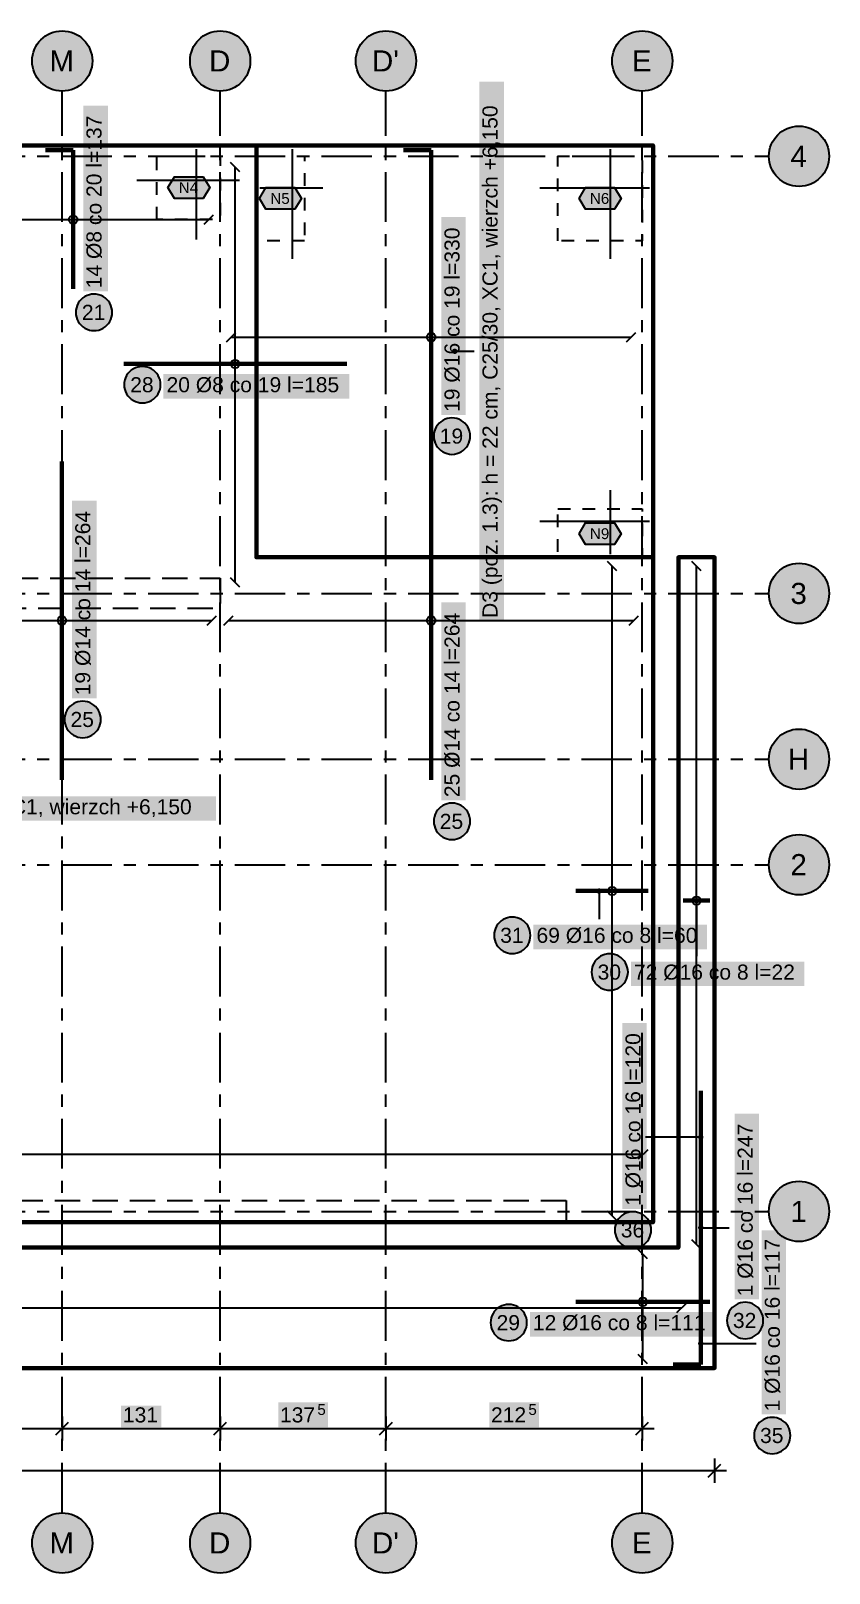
# Model space of a CAD drawing. Header units: metres. Extents: x -4.1 to 13.6, y -3 to 9.8.
# Drawn here: x 6.93 to 13.55, y -3 to 9.79 of the extents above; entities that cross this region are included whole.
import ezdxf

# ---------------------------------------------------------------- set-up
doc = ezdxf.new("R2010")
doc.units = ezdxf.units.M
for name, pattern in [('KRESKOWA', [5.25, 4.2, -1.05]), ('KRESKOWA_DROBNA', [3.15, 2.1, -1.05]), ('PUNKTOWA', [10.5, 8.4, -1.05, 0, -1.05])]:
    doc.linetypes.add(name, pattern=pattern)
for name, color, linetype, lineweight in [('A-MASKA', 7, 'Continuous', 18), ('A-OPISY', 2, 'Continuous', 25), ('K-KONSTR', 7, 'Continuous', 50), ('K-OSIE', 1, 'PUNKTOWA', 25), ('K-WYMIARY', 1, 'Continuous', 25), ('K-ZBROJENIE', 1, 'Continuous', 100), ('K-ZBROJENIE-OPIS', 2, 'Continuous', 25)]:
    doc.layers.add(name, color=color, linetype=linetype, lineweight=lineweight)
doc.styles.add('PL_ARIAL', font='arial.ttf')

msp = doc.modelspace()

# ---------------------------------------------------------------- hatches: boundary and pattern name
at = {"layer": 'A-MASKA', "true_color": 0xffffff}
for points in [[(10.853, 4.896), (10.853, 9.369), (10.65, 9.369), (10.65, 4.896)], [(7.569, 7.63), (7.569, 9.17), (7.366, 9.17), (7.366, 7.63)], [(10.537, 6.605), (10.537, 8.245), (10.335, 8.245), (10.335, 6.605)], [(8.03, 6.741), (9.57, 6.741), (9.57, 6.943), (8.03, 6.943)], [(7.475, 4.255), (7.475, 5.895), (7.272, 5.895), (7.272, 4.255)], [(10.537, 3.41), (10.537, 5.051), (10.335, 5.051), (10.335, 3.41)], [(3.891, 3.24), (8.466, 3.24), (8.466, 3.443), (3.891, 3.443)], [(11.098, 2.174), (12.536, 2.174), (12.536, 2.377), (11.098, 2.377)], [(11.906, 1.87), (13.344, 1.87), (13.344, 2.072), (11.906, 2.072)], [(12.038, 0.021), (12.038, 1.561), (11.836, 1.561), (11.836, 0.021)], [(12.968, -0.73), (12.968, 0.81), (12.766, 0.81), (12.766, -0.73)], [(13.193, -1.684), (13.193, -0.157), (12.991, -0.157), (12.991, -1.684)], [(11.068, -1.038), (12.581, -1.038), (12.581, -0.835), (11.068, -0.835)], [(7.678, -1.792), (8.012, -1.792), (8.012, -1.61), (7.678, -1.61)], [(8.981, -1.792), (9.394, -1.792), (9.394, -1.583), (8.981, -1.583)], [(10.731, -1.792), (11.144, -1.792), (11.144, -1.583), (10.731, -1.583)]]:
    msp.add_hatch(color=7, dxfattribs=at).paths.add_polyline_path(points)
at = {"layer": 'A-OPISY', "true_color": 0x000000}
msp.add_hatch(color=7, dxfattribs=at).paths.add_polyline_path([(10.468, 7.133), (10.467, 7.138), (10.464, 7.144), (10.461, 7.148), (10.456, 7.152), (10.451, 7.154), (10.445, 7.155), (10.439, 7.154), (10.434, 7.152), (10.429, 7.148), (10.426, 7.144), (10.423, 7.138), (10.422, 7.133), (10.423, 7.127), (10.426, 7.121), (10.429, 7.117), (10.434, 7.113), (10.439, 7.111), (10.445, 7.11), (10.451, 7.111), (10.456, 7.113), (10.461, 7.117), (10.464, 7.121), (10.467, 7.127)])
at = {"layer": 'K-OSIE', "true_color": 0xffffff}
for points in [[(7.44, 9.54), (7.438, 9.573), (7.431, 9.605), (7.421, 9.636), (7.407, 9.665), (7.388, 9.692), (7.367, 9.717), (7.342, 9.738), (7.315, 9.757), (7.286, 9.771), (7.255, 9.781), (7.223, 9.788), (7.19, 9.79), (7.157, 9.788), (7.125, 9.781), (7.094, 9.771), (7.065, 9.757), (7.038, 9.738), (7.013, 9.717), (6.992, 9.692), (6.973, 9.665), (6.959, 9.636), (6.949, 9.605), (6.942, 9.573), (6.94, 9.54), (6.942, 9.507), (6.949, 9.475), (6.959, 9.444), (6.973, 9.415), (6.992, 9.388), (7.013, 9.363), (7.038, 9.342), (7.065, 9.323), (7.094, 9.309), (7.125, 9.299), (7.157, 9.292), (7.19, 9.29), (7.223, 9.292), (7.255, 9.299), (7.286, 9.309), (7.315, 9.323), (7.342, 9.342), (7.367, 9.363), (7.388, 9.388), (7.407, 9.415), (7.421, 9.444), (7.431, 9.475), (7.438, 9.507)], [(8.75, 9.54), (8.748, 9.573), (8.741, 9.605), (8.731, 9.636), (8.717, 9.665), (8.698, 9.692), (8.677, 9.717), (8.652, 9.738), (8.625, 9.757), (8.596, 9.771), (8.565, 9.781), (8.533, 9.788), (8.5, 9.79), (8.467, 9.788), (8.435, 9.781), (8.404, 9.771), (8.375, 9.757), (8.348, 9.738), (8.323, 9.717), (8.302, 9.692), (8.283, 9.665), (8.269, 9.636), (8.259, 9.605), (8.252, 9.573), (8.25, 9.54), (8.252, 9.507), (8.259, 9.475), (8.269, 9.444), (8.283, 9.415), (8.302, 9.388), (8.323, 9.363), (8.348, 9.342), (8.375, 9.323), (8.404, 9.309), (8.435, 9.299), (8.467, 9.292), (8.5, 9.29), (8.533, 9.292), (8.565, 9.299), (8.596, 9.309), (8.625, 9.323), (8.652, 9.342), (8.677, 9.363), (8.698, 9.388), (8.717, 9.415), (8.731, 9.444), (8.741, 9.475), (8.748, 9.507)], [(10.125, 9.54), (10.123, 9.573), (10.116, 9.605), (10.106, 9.636), (10.092, 9.665), (10.073, 9.692), (10.052, 9.717), (10.027, 9.738), (10, 9.757), (9.971, 9.771), (9.94, 9.781), (9.908, 9.788), (9.875, 9.79), (9.842, 9.788), (9.81, 9.781), (9.779, 9.771), (9.75, 9.757), (9.723, 9.738), (9.698, 9.717), (9.677, 9.692), (9.658, 9.665), (9.644, 9.636), (9.634, 9.605), (9.627, 9.573), (9.625, 9.54), (9.627, 9.507), (9.634, 9.475), (9.644, 9.444), (9.658, 9.415), (9.677, 9.388), (9.698, 9.363), (9.723, 9.342), (9.75, 9.323), (9.779, 9.309), (9.81, 9.299), (9.842, 9.292), (9.875, 9.29), (9.908, 9.292), (9.94, 9.299), (9.971, 9.309), (10, 9.323), (10.027, 9.342), (10.052, 9.363), (10.073, 9.388), (10.092, 9.415), (10.106, 9.444), (10.116, 9.475), (10.123, 9.507)], [(12.25, 9.54), (12.248, 9.573), (12.241, 9.605), (12.231, 9.636), (12.217, 9.665), (12.198, 9.692), (12.177, 9.717), (12.152, 9.738), (12.125, 9.757), (12.096, 9.771), (12.065, 9.781), (12.033, 9.788), (12, 9.79), (11.967, 9.788), (11.935, 9.781), (11.904, 9.771), (11.875, 9.757), (11.848, 9.738), (11.823, 9.717), (11.802, 9.692), (11.783, 9.665), (11.769, 9.636), (11.759, 9.605), (11.752, 9.573), (11.75, 9.54), (11.752, 9.507), (11.759, 9.475), (11.769, 9.444), (11.783, 9.415), (11.802, 9.388), (11.823, 9.363), (11.848, 9.342), (11.875, 9.323), (11.904, 9.309), (11.935, 9.299), (11.967, 9.292), (12, 9.29), (12.033, 9.292), (12.065, 9.299), (12.096, 9.309), (12.125, 9.323), (12.152, 9.342), (12.177, 9.363), (12.198, 9.388), (12.217, 9.415), (12.231, 9.444), (12.241, 9.475), (12.248, 9.507)], [(13.55, 8.75), (13.548, 8.783), (13.541, 8.815), (13.531, 8.846), (13.517, 8.875), (13.498, 8.902), (13.477, 8.927), (13.452, 8.948), (13.425, 8.967), (13.396, 8.981), (13.365, 8.991), (13.333, 8.998), (13.3, 9), (13.267, 8.998), (13.235, 8.991), (13.204, 8.981), (13.175, 8.967), (13.148, 8.948), (13.123, 8.927), (13.102, 8.902), (13.083, 8.875), (13.069, 8.846), (13.059, 8.815), (13.052, 8.783), (13.05, 8.75), (13.052, 8.717), (13.059, 8.685), (13.069, 8.654), (13.083, 8.625), (13.102, 8.598), (13.123, 8.573), (13.148, 8.552), (13.175, 8.533), (13.204, 8.519), (13.235, 8.509), (13.267, 8.502), (13.3, 8.5), (13.333, 8.502), (13.365, 8.509), (13.396, 8.519), (13.425, 8.533), (13.452, 8.552), (13.477, 8.573), (13.498, 8.598), (13.517, 8.625), (13.531, 8.654), (13.541, 8.685), (13.548, 8.717)], [(13.55, 5.125), (13.548, 5.158), (13.541, 5.19), (13.531, 5.221), (13.517, 5.25), (13.498, 5.277), (13.477, 5.302), (13.452, 5.323), (13.425, 5.342), (13.396, 5.356), (13.365, 5.366), (13.333, 5.373), (13.3, 5.375), (13.267, 5.373), (13.235, 5.366), (13.204, 5.356), (13.175, 5.342), (13.148, 5.323), (13.123, 5.302), (13.102, 5.277), (13.083, 5.25), (13.069, 5.221), (13.059, 5.19), (13.052, 5.158), (13.05, 5.125), (13.052, 5.092), (13.059, 5.06), (13.069, 5.029), (13.083, 5), (13.102, 4.973), (13.123, 4.948), (13.148, 4.927), (13.175, 4.908), (13.204, 4.894), (13.235, 4.884), (13.267, 4.877), (13.3, 4.875), (13.333, 4.877), (13.365, 4.884), (13.396, 4.894), (13.425, 4.908), (13.452, 4.927), (13.477, 4.948), (13.498, 4.973), (13.517, 5), (13.531, 5.029), (13.541, 5.06), (13.548, 5.092)], [(13.55, 3.75), (13.548, 3.783), (13.541, 3.815), (13.531, 3.846), (13.517, 3.875), (13.498, 3.902), (13.477, 3.927), (13.452, 3.948), (13.425, 3.967), (13.396, 3.981), (13.365, 3.991), (13.333, 3.998), (13.3, 4), (13.267, 3.998), (13.235, 3.991), (13.204, 3.981), (13.175, 3.967), (13.148, 3.948), (13.123, 3.927), (13.102, 3.902), (13.083, 3.875), (13.069, 3.846), (13.059, 3.815), (13.052, 3.783), (13.05, 3.75), (13.052, 3.717), (13.059, 3.685), (13.069, 3.654), (13.083, 3.625), (13.102, 3.598), (13.123, 3.573), (13.148, 3.552), (13.175, 3.533), (13.204, 3.519), (13.235, 3.509), (13.267, 3.502), (13.3, 3.5), (13.333, 3.502), (13.365, 3.509), (13.396, 3.519), (13.425, 3.533), (13.452, 3.552), (13.477, 3.573), (13.498, 3.598), (13.517, 3.625), (13.531, 3.654), (13.541, 3.685), (13.548, 3.717)], [(13.55, 2.875), (13.548, 2.908), (13.541, 2.94), (13.531, 2.971), (13.517, 3), (13.498, 3.027), (13.477, 3.052), (13.452, 3.073), (13.425, 3.092), (13.396, 3.106), (13.365, 3.116), (13.333, 3.123), (13.3, 3.125), (13.267, 3.123), (13.235, 3.116), (13.204, 3.106), (13.175, 3.092), (13.148, 3.073), (13.123, 3.052), (13.102, 3.027), (13.083, 3), (13.069, 2.971), (13.059, 2.94), (13.052, 2.908), (13.05, 2.875), (13.052, 2.842), (13.059, 2.81), (13.069, 2.779), (13.083, 2.75), (13.102, 2.723), (13.123, 2.698), (13.148, 2.677), (13.175, 2.658), (13.204, 2.644), (13.235, 2.634), (13.267, 2.627), (13.3, 2.625), (13.333, 2.627), (13.365, 2.634), (13.396, 2.644), (13.425, 2.658), (13.452, 2.677), (13.477, 2.698), (13.498, 2.723), (13.517, 2.75), (13.531, 2.779), (13.541, 2.81), (13.548, 2.842)], [(13.55, 0), (13.548, 0.033), (13.541, 0.065), (13.531, 0.096), (13.517, 0.125), (13.498, 0.152), (13.477, 0.177), (13.452, 0.198), (13.425, 0.217), (13.396, 0.231), (13.365, 0.241), (13.333, 0.248), (13.3, 0.25), (13.267, 0.248), (13.235, 0.241), (13.204, 0.231), (13.175, 0.217), (13.148, 0.198), (13.123, 0.177), (13.102, 0.152), (13.083, 0.125), (13.069, 0.096), (13.059, 0.065), (13.052, 0.033), (13.05, 0), (13.052, -0.033), (13.059, -0.065), (13.069, -0.096), (13.083, -0.125), (13.102, -0.152), (13.123, -0.177), (13.148, -0.198), (13.175, -0.217), (13.204, -0.231), (13.235, -0.241), (13.267, -0.248), (13.3, -0.25), (13.333, -0.248), (13.365, -0.241), (13.396, -0.231), (13.425, -0.217), (13.452, -0.198), (13.477, -0.177), (13.498, -0.152), (13.517, -0.125), (13.531, -0.096), (13.541, -0.065), (13.548, -0.033)], [(7.44, -2.75), (7.438, -2.717), (7.431, -2.685), (7.421, -2.654), (7.407, -2.625), (7.388, -2.598), (7.367, -2.573), (7.342, -2.552), (7.315, -2.533), (7.286, -2.519), (7.255, -2.509), (7.223, -2.502), (7.19, -2.5), (7.157, -2.502), (7.125, -2.509), (7.094, -2.519), (7.065, -2.533), (7.038, -2.552), (7.013, -2.573), (6.992, -2.598), (6.973, -2.625), (6.959, -2.654), (6.949, -2.685), (6.942, -2.717), (6.94, -2.75), (6.942, -2.783), (6.949, -2.815), (6.959, -2.846), (6.973, -2.875), (6.992, -2.902), (7.013, -2.927), (7.038, -2.948), (7.065, -2.967), (7.094, -2.981), (7.125, -2.991), (7.157, -2.998), (7.19, -3), (7.223, -2.998), (7.255, -2.991), (7.286, -2.981), (7.315, -2.967), (7.342, -2.948), (7.367, -2.927), (7.388, -2.902), (7.407, -2.875), (7.421, -2.846), (7.431, -2.815), (7.438, -2.783)], [(8.75, -2.75), (8.748, -2.717), (8.741, -2.685), (8.731, -2.654), (8.717, -2.625), (8.698, -2.598), (8.677, -2.573), (8.652, -2.552), (8.625, -2.533), (8.596, -2.519), (8.565, -2.509), (8.533, -2.502), (8.5, -2.5), (8.467, -2.502), (8.435, -2.509), (8.404, -2.519), (8.375, -2.533), (8.348, -2.552), (8.323, -2.573), (8.302, -2.598), (8.283, -2.625), (8.269, -2.654), (8.259, -2.685), (8.252, -2.717), (8.25, -2.75), (8.252, -2.783), (8.259, -2.815), (8.269, -2.846), (8.283, -2.875), (8.302, -2.902), (8.323, -2.927), (8.348, -2.948), (8.375, -2.967), (8.404, -2.981), (8.435, -2.991), (8.467, -2.998), (8.5, -3), (8.533, -2.998), (8.565, -2.991), (8.596, -2.981), (8.625, -2.967), (8.652, -2.948), (8.677, -2.927), (8.698, -2.902), (8.717, -2.875), (8.731, -2.846), (8.741, -2.815), (8.748, -2.783)], [(10.125, -2.75), (10.123, -2.717), (10.116, -2.685), (10.106, -2.654), (10.092, -2.625), (10.073, -2.598), (10.052, -2.573), (10.027, -2.552), (10, -2.533), (9.971, -2.519), (9.94, -2.509), (9.908, -2.502), (9.875, -2.5), (9.842, -2.502), (9.81, -2.509), (9.779, -2.519), (9.75, -2.533), (9.723, -2.552), (9.698, -2.573), (9.677, -2.598), (9.658, -2.625), (9.644, -2.654), (9.634, -2.685), (9.627, -2.717), (9.625, -2.75), (9.627, -2.783), (9.634, -2.815), (9.644, -2.846), (9.658, -2.875), (9.677, -2.902), (9.698, -2.927), (9.723, -2.948), (9.75, -2.967), (9.779, -2.981), (9.81, -2.991), (9.842, -2.998), (9.875, -3), (9.908, -2.998), (9.94, -2.991), (9.971, -2.981), (10, -2.967), (10.027, -2.948), (10.052, -2.927), (10.073, -2.902), (10.092, -2.875), (10.106, -2.846), (10.116, -2.815), (10.123, -2.783)], [(12.25, -2.75), (12.248, -2.717), (12.241, -2.685), (12.231, -2.654), (12.217, -2.625), (12.198, -2.598), (12.177, -2.573), (12.152, -2.552), (12.125, -2.533), (12.096, -2.519), (12.065, -2.509), (12.033, -2.502), (12, -2.5), (11.967, -2.502), (11.935, -2.509), (11.904, -2.519), (11.875, -2.533), (11.848, -2.552), (11.823, -2.573), (11.802, -2.598), (11.783, -2.625), (11.769, -2.654), (11.759, -2.685), (11.752, -2.717), (11.75, -2.75), (11.752, -2.783), (11.759, -2.815), (11.769, -2.846), (11.783, -2.875), (11.802, -2.902), (11.823, -2.927), (11.848, -2.948), (11.875, -2.967), (11.904, -2.981), (11.935, -2.991), (11.967, -2.998), (12, -3), (12.033, -2.998), (12.065, -2.991), (12.096, -2.981), (12.125, -2.967), (12.152, -2.948), (12.177, -2.927), (12.198, -2.902), (12.217, -2.875), (12.231, -2.846), (12.241, -2.815), (12.248, -2.783)]]:
    msp.add_hatch(color=7, dxfattribs=at).paths.add_polyline_path(points)
at = {"layer": 'K-ZBROJENIE-OPIS', "true_color": 0xffffff}
for points in [[(8.066, 8.49), (8.12, 8.58), (8.36, 8.58), (8.414, 8.49), (8.36, 8.4), (8.12, 8.4)], [(8.826, 8.4), (8.88, 8.49), (9.12, 8.49), (9.174, 8.4), (9.12, 8.31), (8.88, 8.31)], [(11.476, 8.4), (11.53, 8.49), (11.77, 8.49), (11.824, 8.4), (11.77, 8.31), (11.53, 8.31)], [(7.605, 7.455), (7.603, 7.475), (7.6, 7.494), (7.593, 7.513), (7.585, 7.531), (7.574, 7.547), (7.561, 7.562), (7.546, 7.575), (7.529, 7.586), (7.512, 7.595), (7.493, 7.601), (7.473, 7.605), (7.454, 7.606), (7.434, 7.605), (7.415, 7.601), (7.396, 7.595), (7.378, 7.586), (7.362, 7.575), (7.347, 7.562), (7.334, 7.547), (7.323, 7.531), (7.314, 7.513), (7.308, 7.494), (7.304, 7.475), (7.303, 7.455), (7.304, 7.435), (7.308, 7.416), (7.314, 7.397), (7.323, 7.38), (7.334, 7.363), (7.347, 7.348), (7.362, 7.335), (7.378, 7.324), (7.396, 7.315), (7.415, 7.309), (7.434, 7.305), (7.454, 7.304), (7.473, 7.305), (7.493, 7.309), (7.512, 7.315), (7.529, 7.324), (7.546, 7.335), (7.561, 7.348), (7.574, 7.363), (7.585, 7.38), (7.593, 7.397), (7.6, 7.416), (7.603, 7.435)], [(8.006, 6.856), (8.005, 6.875), (8.001, 6.895), (7.995, 6.913), (7.986, 6.931), (7.975, 6.948), (7.962, 6.962), (7.947, 6.975), (7.931, 6.986), (7.913, 6.995), (7.894, 7.002), (7.875, 7.005), (7.855, 7.007), (7.835, 7.005), (7.816, 7.002), (7.797, 6.995), (7.78, 6.986), (7.763, 6.975), (7.748, 6.962), (7.735, 6.948), (7.724, 6.931), (7.715, 6.913), (7.709, 6.895), (7.705, 6.875), (7.704, 6.856), (7.705, 6.836), (7.709, 6.817), (7.715, 6.798), (7.724, 6.78), (7.735, 6.764), (7.748, 6.749), (7.763, 6.736), (7.78, 6.725), (7.797, 6.716), (7.816, 6.71), (7.835, 6.706), (7.855, 6.705), (7.875, 6.706), (7.894, 6.71), (7.913, 6.716), (7.931, 6.725), (7.947, 6.736), (7.962, 6.749), (7.975, 6.764), (7.986, 6.78), (7.995, 6.798), (8.001, 6.817), (8.005, 6.836)], [(10.574, 6.43), (10.572, 6.449), (10.568, 6.469), (10.562, 6.487), (10.553, 6.505), (10.542, 6.521), (10.529, 6.536), (10.514, 6.549), (10.498, 6.56), (10.48, 6.569), (10.462, 6.575), (10.442, 6.579), (10.422, 6.581), (10.403, 6.579), (10.383, 6.575), (10.365, 6.569), (10.347, 6.56), (10.331, 6.549), (10.316, 6.536), (10.303, 6.521), (10.292, 6.505), (10.283, 6.487), (10.277, 6.469), (10.273, 6.449), (10.271, 6.43), (10.273, 6.41), (10.277, 6.39), (10.283, 6.372), (10.292, 6.354), (10.303, 6.338), (10.316, 6.323), (10.331, 6.31), (10.347, 6.299), (10.365, 6.29), (10.383, 6.284), (10.403, 6.28), (10.422, 6.278), (10.442, 6.28), (10.462, 6.284), (10.48, 6.29), (10.498, 6.299), (10.514, 6.31), (10.529, 6.323), (10.542, 6.338), (10.553, 6.354), (10.562, 6.372), (10.568, 6.39), (10.572, 6.41)], [(11.476, 5.62), (11.53, 5.71), (11.77, 5.71), (11.824, 5.62), (11.77, 5.53), (11.53, 5.53)], [(7.511, 4.08), (7.51, 4.099), (7.506, 4.119), (7.5, 4.137), (7.491, 4.155), (7.48, 4.171), (7.467, 4.186), (7.452, 4.199), (7.436, 4.21), (7.418, 4.219), (7.399, 4.225), (7.38, 4.229), (7.36, 4.231), (7.34, 4.229), (7.321, 4.225), (7.302, 4.219), (7.284, 4.21), (7.268, 4.199), (7.253, 4.186), (7.24, 4.171), (7.229, 4.155), (7.22, 4.137), (7.214, 4.119), (7.21, 4.099), (7.209, 4.08), (7.21, 4.06), (7.214, 4.04), (7.22, 4.022), (7.229, 4.004), (7.24, 3.988), (7.253, 3.973), (7.268, 3.96), (7.284, 3.949), (7.302, 3.94), (7.321, 3.934), (7.34, 3.93), (7.36, 3.928), (7.38, 3.93), (7.399, 3.934), (7.418, 3.94), (7.436, 3.949), (7.452, 3.96), (7.467, 3.973), (7.48, 3.988), (7.491, 4.004), (7.5, 4.022), (7.506, 4.04), (7.51, 4.06)], [(10.574, 3.235), (10.572, 3.254), (10.568, 3.274), (10.562, 3.293), (10.553, 3.31), (10.542, 3.327), (10.529, 3.342), (10.514, 3.355), (10.498, 3.366), (10.48, 3.374), (10.462, 3.381), (10.442, 3.384), (10.422, 3.386), (10.403, 3.384), (10.383, 3.381), (10.365, 3.374), (10.347, 3.366), (10.331, 3.355), (10.316, 3.342), (10.303, 3.327), (10.292, 3.31), (10.283, 3.293), (10.277, 3.274), (10.273, 3.254), (10.271, 3.235), (10.273, 3.215), (10.277, 3.196), (10.283, 3.177), (10.292, 3.159), (10.303, 3.143), (10.316, 3.128), (10.331, 3.115), (10.347, 3.104), (10.365, 3.095), (10.383, 3.089), (10.403, 3.085), (10.422, 3.084), (10.442, 3.085), (10.462, 3.089), (10.48, 3.095), (10.498, 3.104), (10.514, 3.115), (10.529, 3.128), (10.542, 3.143), (10.553, 3.159), (10.562, 3.177), (10.568, 3.196), (10.572, 3.215)], [(11.074, 2.289), (11.072, 2.309), (11.068, 2.328), (11.062, 2.347), (11.053, 2.365), (11.042, 2.381), (11.029, 2.396), (11.015, 2.409), (10.998, 2.42), (10.98, 2.429), (10.962, 2.435), (10.942, 2.439), (10.923, 2.44), (10.903, 2.439), (10.883, 2.435), (10.865, 2.429), (10.847, 2.42), (10.831, 2.409), (10.816, 2.396), (10.803, 2.381), (10.792, 2.365), (10.783, 2.347), (10.777, 2.328), (10.773, 2.309), (10.772, 2.289), (10.773, 2.269), (10.777, 2.25), (10.783, 2.231), (10.792, 2.214), (10.803, 2.197), (10.816, 2.182), (10.831, 2.169), (10.847, 2.158), (10.865, 2.15), (10.883, 2.143), (10.903, 2.139), (10.923, 2.138), (10.942, 2.139), (10.962, 2.143), (10.98, 2.15), (10.998, 2.158), (11.015, 2.169), (11.029, 2.182), (11.042, 2.197), (11.053, 2.214), (11.062, 2.231), (11.068, 2.25), (11.072, 2.269)], [(11.882, 1.985), (11.88, 2.005), (11.876, 2.024), (11.87, 2.043), (11.861, 2.06), (11.85, 2.077), (11.837, 2.092), (11.823, 2.105), (11.806, 2.116), (11.788, 2.125), (11.77, 2.131), (11.75, 2.135), (11.731, 2.136), (11.711, 2.135), (11.691, 2.131), (11.673, 2.125), (11.655, 2.116), (11.639, 2.105), (11.624, 2.092), (11.611, 2.077), (11.6, 2.06), (11.591, 2.043), (11.585, 2.024), (11.581, 2.005), (11.58, 1.985), (11.581, 1.965), (11.585, 1.946), (11.591, 1.927), (11.6, 1.909), (11.611, 1.893), (11.624, 1.878), (11.639, 1.865), (11.655, 1.854), (11.673, 1.845), (11.691, 1.839), (11.711, 1.835), (11.731, 1.834), (11.75, 1.835), (11.77, 1.839), (11.788, 1.845), (11.806, 1.854), (11.823, 1.865), (11.837, 1.878), (11.85, 1.893), (11.861, 1.909), (11.87, 1.927), (11.876, 1.946), (11.88, 1.965)], [(12.074, -0.154), (12.073, -0.134), (12.069, -0.115), (12.063, -0.096), (12.054, -0.078), (12.043, -0.062), (12.03, -0.047), (12.015, -0.034), (11.999, -0.023), (11.981, -0.014), (11.962, -0.008), (11.943, -0.004), (11.923, -0.003), (11.903, -0.004), (11.884, -0.008), (11.865, -0.014), (11.848, -0.023), (11.831, -0.034), (11.816, -0.047), (11.803, -0.062), (11.792, -0.078), (11.784, -0.096), (11.777, -0.115), (11.773, -0.134), (11.772, -0.154), (11.773, -0.174), (11.777, -0.193), (11.784, -0.212), (11.792, -0.229), (11.803, -0.246), (11.816, -0.261), (11.831, -0.274), (11.848, -0.285), (11.865, -0.294), (11.884, -0.3), (11.903, -0.304), (11.923, -0.305), (11.943, -0.304), (11.962, -0.3), (11.981, -0.294), (11.999, -0.285), (12.015, -0.274), (12.03, -0.261), (12.043, -0.246), (12.054, -0.229), (12.063, -0.212), (12.069, -0.193), (12.073, -0.174)], [(13.004, -0.905), (13.003, -0.885), (12.999, -0.866), (12.993, -0.847), (12.984, -0.829), (12.973, -0.813), (12.96, -0.798), (12.945, -0.785), (12.929, -0.774), (12.911, -0.765), (12.892, -0.759), (12.873, -0.755), (12.853, -0.754), (12.833, -0.755), (12.814, -0.759), (12.795, -0.765), (12.778, -0.774), (12.761, -0.785), (12.746, -0.798), (12.733, -0.813), (12.722, -0.829), (12.714, -0.847), (12.707, -0.866), (12.703, -0.885), (12.702, -0.905), (12.703, -0.925), (12.707, -0.944), (12.714, -0.963), (12.722, -0.98), (12.733, -0.997), (12.746, -1.012), (12.761, -1.025), (12.778, -1.036), (12.795, -1.045), (12.814, -1.051), (12.833, -1.055), (12.853, -1.056), (12.873, -1.055), (12.892, -1.051), (12.911, -1.045), (12.929, -1.036), (12.945, -1.025), (12.96, -1.012), (12.973, -0.997), (12.984, -0.98), (12.993, -0.963), (12.999, -0.944), (13.003, -0.925)], [(11.044, -0.923), (11.043, -0.903), (11.039, -0.883), (11.033, -0.865), (11.024, -0.847), (11.013, -0.831), (11, -0.816), (10.985, -0.803), (10.969, -0.792), (10.951, -0.783), (10.932, -0.777), (10.913, -0.773), (10.893, -0.771), (10.874, -0.773), (10.854, -0.777), (10.836, -0.783), (10.818, -0.792), (10.801, -0.803), (10.787, -0.816), (10.773, -0.831), (10.763, -0.847), (10.754, -0.865), (10.747, -0.883), (10.744, -0.903), (10.742, -0.923), (10.744, -0.942), (10.747, -0.962), (10.754, -0.98), (10.763, -0.998), (10.773, -1.014), (10.787, -1.029), (10.801, -1.042), (10.818, -1.053), (10.836, -1.062), (10.854, -1.068), (10.874, -1.072), (10.893, -1.074), (10.913, -1.072), (10.932, -1.068), (10.951, -1.062), (10.969, -1.053), (10.985, -1.042), (11, -1.029), (11.013, -1.014), (11.024, -0.998), (11.033, -0.98), (11.039, -0.962), (11.043, -0.942)], [(13.229, -1.859), (13.228, -1.839), (13.224, -1.82), (13.218, -1.801), (13.209, -1.783), (13.198, -1.767), (13.185, -1.752), (13.17, -1.739), (13.154, -1.728), (13.136, -1.719), (13.117, -1.713), (13.098, -1.709), (13.078, -1.708), (13.058, -1.709), (13.039, -1.713), (13.02, -1.719), (13.003, -1.728), (12.986, -1.739), (12.971, -1.752), (12.958, -1.767), (12.947, -1.783), (12.939, -1.801), (12.932, -1.82), (12.928, -1.839), (12.927, -1.859), (12.928, -1.878), (12.932, -1.898), (12.939, -1.916), (12.947, -1.934), (12.958, -1.951), (12.971, -1.965), (12.986, -1.978), (13.003, -1.989), (13.02, -1.998), (13.039, -2.005), (13.058, -2.008), (13.078, -2.01), (13.098, -2.008), (13.117, -2.005), (13.136, -1.998), (13.154, -1.989), (13.17, -1.978), (13.185, -1.965), (13.198, -1.951), (13.209, -1.934), (13.218, -1.916), (13.224, -1.898), (13.228, -1.878)]]:
    msp.add_hatch(color=7, dxfattribs=at).paths.add_polyline_path(points)
at = {"layer": 'K-ZBROJENIE-OPIS', "true_color": 0x000000}
for points in [[(11.665, 2.657), (11.664, 2.663), (11.661, 2.668), (11.658, 2.673), (11.653, 2.676), (11.648, 2.678), (11.642, 2.679), (11.636, 2.678), (11.631, 2.676), (11.626, 2.673), (11.623, 2.668), (11.62, 2.663), (11.619, 2.657), (11.62, 2.651), (11.623, 2.645), (11.626, 2.641), (11.631, 2.637), (11.636, 2.635), (11.642, 2.634), (11.648, 2.635), (11.653, 2.637), (11.658, 2.641), (11.661, 2.645), (11.664, 2.651)], [(12.473, 2.577), (12.472, 2.583), (12.469, 2.589), (12.466, 2.593), (12.461, 2.597), (12.456, 2.599), (12.45, 2.6), (12.444, 2.599), (12.439, 2.597), (12.434, 2.593), (12.431, 2.589), (12.428, 2.583), (12.427, 2.577), (12.428, 2.572), (12.431, 2.566), (12.434, 2.562), (12.439, 2.558), (12.444, 2.556), (12.45, 2.555), (12.456, 2.556), (12.461, 2.558), (12.466, 2.562), (12.469, 2.566), (12.472, 2.572)], [(12.508, 0.616), (12.507, 0.622), (12.505, 0.627), (12.501, 0.632), (12.497, 0.635), (12.491, 0.638), (12.486, 0.638), (12.48, 0.638), (12.474, 0.635), (12.47, 0.632), (12.466, 0.627), (12.464, 0.622), (12.463, 0.616), (12.464, 0.61), (12.466, 0.605), (12.47, 0.6), (12.474, 0.597), (12.48, 0.594), (12.486, 0.594), (12.491, 0.594), (12.497, 0.597), (12.501, 0.6), (12.505, 0.605), (12.507, 0.61)], [(12.508, -0.135), (12.507, -0.129), (12.505, -0.124), (12.501, -0.119), (12.497, -0.116), (12.491, -0.113), (12.486, -0.113), (12.48, -0.113), (12.474, -0.116), (12.47, -0.119), (12.466, -0.124), (12.464, -0.129), (12.463, -0.135), (12.464, -0.141), (12.466, -0.146), (12.47, -0.151), (12.474, -0.154), (12.48, -0.157), (12.486, -0.158), (12.491, -0.157), (12.497, -0.154), (12.501, -0.151), (12.505, -0.146), (12.507, -0.141)], [(12.508, -1.095), (12.507, -1.09), (12.505, -1.084), (12.501, -1.079), (12.497, -1.076), (12.491, -1.074), (12.486, -1.073), (12.48, -1.074), (12.474, -1.076), (12.47, -1.079), (12.466, -1.084), (12.464, -1.09), (12.463, -1.095), (12.464, -1.101), (12.466, -1.107), (12.47, -1.111), (12.474, -1.115), (12.48, -1.117), (12.486, -1.118), (12.491, -1.117), (12.497, -1.115), (12.501, -1.111), (12.505, -1.107), (12.507, -1.101)]]:
    msp.add_hatch(color=7, dxfattribs=at).paths.add_polyline_path(points)

# ---------------------------------------------------------------- linework, layer by layer
at = {"layer": 'A-OPISY', "lineweight": 35, "ltscale": 0.05}
msp.add_lwpolyline([(10.445, 7.133), (10.605, 7.133)], dxfattribs=at)
at = {"layer": 'K-KONSTR', "lineweight": 70, "ltscale": 0.05}
for points in [[(-0.09, -0.09), (12.09, -0.09), (12.09, 5.425), (8.8, 5.425), (8.8, 8.84), (3.575, 8.84), (3.575, 5.425), (-0.09, 5.425)], [(8.8, 5.425), (12.09, 5.425), (12.09, 8.84), (8.8, 8.84)], [(-2.4, -1.3), (12.6, -1.3), (12.6, 5.425), (12.3, 5.425), (12.3, -0.3), (-1.3, -0.3), (-1.3, 5.425), (-2.4, 5.425)]]:
    msp.add_lwpolyline(points, close=True, dxfattribs=at)
at = {"layer": 'K-KONSTR', "linetype": 'KRESKOWA', "lineweight": 35, "ltscale": 0.05, "flags": 128}
for points in [[(8.5, 5.25), (8.5, 5), (5.875, 5), (5.875, 5.25)], [(11.37, 0.09), (11.37, -0.09), (3.85, -0.09), (3.85, 0.09)]]:
    msp.add_lwpolyline(points, close=True, dxfattribs=at)
at = {"layer": 'K-OSIE', "linetype": 'PUNKTOWA', "lineweight": 35, "ltscale": 0.049248, "flags": 128}
for points in [[(7.19, -2.5), (7.19, 9.29)], [(8.5, -2.5), (8.5, 9.29)], [(9.875, -2.5), (9.875, 9.29)], [(12, -2.5), (12, 9.29)]]:
    msp.add_lwpolyline(points, dxfattribs=at)
at = {"layer": 'K-OSIE', "linetype": 'PUNKTOWA', "lineweight": 35, "ltscale": 0.049865, "flags": 128}
for points in [[(-3.6, 8.75), (13.05, 8.75)], [(-3.6, 5.125), (13.05, 5.125)], [(-3.6, 3.75), (13.05, 3.75)], [(-3.6, 2.875), (13.05, 2.875)], [(-3.6, 0), (13.05, 0)]]:
    msp.add_lwpolyline(points, dxfattribs=at)
at = {"layer": 'K-OSIE', "linetype": 'Continuous', "lineweight": 35, "ltscale": 0.05}
for centre in [(7.19, 9.54), (8.5, 9.54), (9.875, 9.54), (12, 9.54), (13.3, 8.75), (13.3, 5.125), (13.3, 3.75), (13.3, 2.875), (13.3, 0), (7.19, -2.75), (8.5, -2.75), (9.875, -2.75), (12, -2.75)]:
    msp.add_circle(centre, 0.25, dxfattribs=at)
at = {"layer": 'K-WYMIARY', "lineweight": 35, "ltscale": 0.05}
for points in [[(7.137, -1.853), (7.243, -1.747)], [(7.19, -1.7), (7.19, -1.9)], [(8.447, -1.853), (8.553, -1.747)], [(8.5, -1.7), (8.5, -1.9)], [(9.822, -1.853), (9.928, -1.747)], [(9.875, -1.7), (9.875, -1.9)], [(11.947, -1.853), (12.053, -1.747)], [(12, -1.7), (12, -1.9)], [(-1.1, -1.8), (12.1, -1.8)], [(-2.5, -2.15), (12.7, -2.15)], [(12.547, -2.203), (12.653, -2.097)], [(12.6, -2.05), (12.6, -2.25)]]:
    msp.add_lwpolyline(points, dxfattribs=at)
at = {"layer": 'K-ZBROJENIE', "lineweight": 70, "ltscale": 0.05}
for points in [[(7.281, 8.8), (7.051, 8.8)], [(7.281, 7.65), (7.281, 8.8)], [(10.25, 8.8), (10.02, 8.8)], [(10.25, 5.7), (10.25, 8.8)], [(7.7, 7.028), (9.55, 7.028)], [(7.188, 3.58), (7.188, 6.22)], [(10.25, 3.58), (10.25, 6.22)], [(11.45, 2.657), (12.05, 2.657)], [(12.34, 2.577), (12.56, 2.577)], [(12.486, -1.27), (12.486, 1)], [(12.486, -0.2), (12.486, 1)], [(12.486, -1.27), (12.486, -0.3)], [(11.45, -0.75), (12.56, -0.75)], [(12.486, -1.27), (12.256, -1.27)], [(12.486, -1.27), (12.256, -1.27)]]:
    msp.add_lwpolyline(points, dxfattribs=at)
at = {"layer": 'K-ZBROJENIE', "lineweight": 35, "ltscale": 0.05}
for points in [[(8.303, 8.06), (8.303, 8.81)], [(9.1, 7.9), (9.1, 8.81)], [(11.738, 7.9), (11.738, 8.81)], [(7.81, 8.553), (8.66, 8.553)], [(8.83, 8.488), (9.35, 8.488)], [(11.15, 8.488), (12.06, 8.488)], [(11.738, 5.45), (11.738, 5.98)], [(11.15, 5.725), (12.06, 5.725)]]:
    msp.add_lwpolyline(points, dxfattribs=at)
at = {"layer": 'K-ZBROJENIE-OPIS', "linetype": 'KRESKOWA_DROBNA', "lineweight": 35, "ltscale": 0.05, "flags": 128}
for points in [[(7.975, 8.225), (7.975, 8.75), (8.5, 8.75), (8.5, 8.225)], [(9.2, 8.05), (8.8, 8.05), (8.8, 8.75), (9.2, 8.75)], [(11.3, 8.05), (11.3, 8.75), (12, 8.75), (12, 8.05)], [(11.3, 5.825), (12, 5.825), (12, 5.425), (11.3, 5.425)]]:
    msp.add_lwpolyline(points, close=True, dxfattribs=at)
at = {"layer": 'K-ZBROJENIE-OPIS', "lineweight": 35, "ltscale": 0.05}
for points in [[(8.664, 8.62), (8.586, 8.698)], [(8.625, 5.216), (8.625, 8.659)], [(5.969, 8.225), (8.406, 8.225)], [(8.367, 8.186), (8.445, 8.264)], [(8.553, 7.211), (8.631, 7.289)], [(8.592, 7.25), (11.908, 7.25)], [(11.869, 7.211), (11.947, 7.289)], [(11.789, 5.311), (11.711, 5.389)], [(12.489, 5.311), (12.411, 5.389)], [(8.664, 5.177), (8.586, 5.255)], [(11.75, -0.037), (11.75, 5.35)], [(12.45, -0.275), (12.45, 5.35)], [(5.944, 4.9), (8.431, 4.9)], [(8.392, 4.861), (8.47, 4.939)], [(8.531, 4.861), (8.609, 4.939)], [(8.57, 4.9), (11.93, 4.9)], [(11.891, 4.861), (11.969, 4.939)], [(11.642, 2.657), (11.642, 2.422)], [(12.45, 2.577), (12.45, 2.117)], [(11.97, 0.436), (12.048, 0.514)], [(11.97, 0.436), (12.048, 0.514)], [(12.486, 0.616), (12.026, 0.616)], [(-0.062, 0.475), (12.009, 0.475)], [(-0.062, 0.475), (12.009, 0.475)], [(11.789, -0.076), (11.711, 0.002)], [(12.489, -0.314), (12.411, -0.236)], [(12.486, -0.135), (12.721, -0.135)], [(12.044, -0.393), (11.966, -0.315)], [(12.005, -1.225), (12.005, -0.354)], [(12.288, -0.839), (12.366, -0.761)], [(12.288, -0.839), (12.366, -0.761)], [(-0.062, -0.8), (12.327, -0.8)], [(-0.062, -0.8), (12.327, -0.8)], [(12.486, -1.095), (12.946, -1.095)], [(12.044, -1.264), (11.966, -1.186)]]:
    msp.add_lwpolyline(points, dxfattribs=at)
for points in [[(8.066, 8.49), (8.12, 8.58), (8.36, 8.58), (8.414, 8.49), (8.36, 8.4), (8.12, 8.4)], [(8.826, 8.4), (8.88, 8.49), (9.12, 8.49), (9.174, 8.4), (9.12, 8.31), (8.88, 8.31)], [(11.476, 8.4), (11.53, 8.49), (11.77, 8.49), (11.824, 8.4), (11.77, 8.31), (11.53, 8.31)], [(7.605, 7.455), (7.603, 7.475), (7.6, 7.494), (7.593, 7.513), (7.585, 7.531), (7.574, 7.547), (7.561, 7.562), (7.546, 7.575), (7.529, 7.586), (7.512, 7.595), (7.493, 7.601), (7.473, 7.605), (7.454, 7.606), (7.434, 7.605), (7.415, 7.601), (7.396, 7.595), (7.378, 7.586), (7.362, 7.575), (7.347, 7.562), (7.334, 7.547), (7.323, 7.531), (7.314, 7.513), (7.308, 7.494), (7.304, 7.475), (7.303, 7.455), (7.304, 7.435), (7.308, 7.416), (7.314, 7.397), (7.323, 7.38), (7.334, 7.363), (7.347, 7.348), (7.362, 7.335), (7.378, 7.324), (7.396, 7.315), (7.415, 7.309), (7.434, 7.305), (7.454, 7.304), (7.473, 7.305), (7.493, 7.309), (7.512, 7.315), (7.529, 7.324), (7.546, 7.335), (7.561, 7.348), (7.574, 7.363), (7.585, 7.38), (7.593, 7.397), (7.6, 7.416), (7.603, 7.435)], [(8.006, 6.856), (8.005, 6.875), (8.001, 6.895), (7.995, 6.913), (7.986, 6.931), (7.975, 6.948), (7.962, 6.962), (7.947, 6.975), (7.931, 6.986), (7.913, 6.995), (7.894, 7.002), (7.875, 7.005), (7.855, 7.007), (7.835, 7.005), (7.816, 7.002), (7.797, 6.995), (7.78, 6.986), (7.763, 6.975), (7.748, 6.962), (7.735, 6.948), (7.724, 6.931), (7.715, 6.913), (7.709, 6.895), (7.705, 6.875), (7.704, 6.856), (7.705, 6.836), (7.709, 6.817), (7.715, 6.798), (7.724, 6.78), (7.735, 6.764), (7.748, 6.749), (7.763, 6.736), (7.78, 6.725), (7.797, 6.716), (7.816, 6.71), (7.835, 6.706), (7.855, 6.705), (7.875, 6.706), (7.894, 6.71), (7.913, 6.716), (7.931, 6.725), (7.947, 6.736), (7.962, 6.749), (7.975, 6.764), (7.986, 6.78), (7.995, 6.798), (8.001, 6.817), (8.005, 6.836)], [(10.574, 6.43), (10.572, 6.449), (10.568, 6.469), (10.562, 6.487), (10.553, 6.505), (10.542, 6.521), (10.529, 6.536), (10.514, 6.549), (10.498, 6.56), (10.48, 6.569), (10.462, 6.575), (10.442, 6.579), (10.422, 6.581), (10.403, 6.579), (10.383, 6.575), (10.365, 6.569), (10.347, 6.56), (10.331, 6.549), (10.316, 6.536), (10.303, 6.521), (10.292, 6.505), (10.283, 6.487), (10.277, 6.469), (10.273, 6.449), (10.271, 6.43), (10.273, 6.41), (10.277, 6.39), (10.283, 6.372), (10.292, 6.354), (10.303, 6.338), (10.316, 6.323), (10.331, 6.31), (10.347, 6.299), (10.365, 6.29), (10.383, 6.284), (10.403, 6.28), (10.422, 6.278), (10.442, 6.28), (10.462, 6.284), (10.48, 6.29), (10.498, 6.299), (10.514, 6.31), (10.529, 6.323), (10.542, 6.338), (10.553, 6.354), (10.562, 6.372), (10.568, 6.39), (10.572, 6.41)], [(11.476, 5.62), (11.53, 5.71), (11.77, 5.71), (11.824, 5.62), (11.77, 5.53), (11.53, 5.53)], [(7.511, 4.08), (7.51, 4.099), (7.506, 4.119), (7.5, 4.137), (7.491, 4.155), (7.48, 4.171), (7.467, 4.186), (7.452, 4.199), (7.436, 4.21), (7.418, 4.219), (7.399, 4.225), (7.38, 4.229), (7.36, 4.231), (7.34, 4.229), (7.321, 4.225), (7.302, 4.219), (7.284, 4.21), (7.268, 4.199), (7.253, 4.186), (7.24, 4.171), (7.229, 4.155), (7.22, 4.137), (7.214, 4.119), (7.21, 4.099), (7.209, 4.08), (7.21, 4.06), (7.214, 4.04), (7.22, 4.022), (7.229, 4.004), (7.24, 3.988), (7.253, 3.973), (7.268, 3.96), (7.284, 3.949), (7.302, 3.94), (7.321, 3.934), (7.34, 3.93), (7.36, 3.928), (7.38, 3.93), (7.399, 3.934), (7.418, 3.94), (7.436, 3.949), (7.452, 3.96), (7.467, 3.973), (7.48, 3.988), (7.491, 4.004), (7.5, 4.022), (7.506, 4.04), (7.51, 4.06)], [(10.574, 3.235), (10.572, 3.254), (10.568, 3.274), (10.562, 3.293), (10.553, 3.31), (10.542, 3.327), (10.529, 3.342), (10.514, 3.355), (10.498, 3.366), (10.48, 3.374), (10.462, 3.381), (10.442, 3.384), (10.422, 3.386), (10.403, 3.384), (10.383, 3.381), (10.365, 3.374), (10.347, 3.366), (10.331, 3.355), (10.316, 3.342), (10.303, 3.327), (10.292, 3.31), (10.283, 3.293), (10.277, 3.274), (10.273, 3.254), (10.271, 3.235), (10.273, 3.215), (10.277, 3.196), (10.283, 3.177), (10.292, 3.159), (10.303, 3.143), (10.316, 3.128), (10.331, 3.115), (10.347, 3.104), (10.365, 3.095), (10.383, 3.089), (10.403, 3.085), (10.422, 3.084), (10.442, 3.085), (10.462, 3.089), (10.48, 3.095), (10.498, 3.104), (10.514, 3.115), (10.529, 3.128), (10.542, 3.143), (10.553, 3.159), (10.562, 3.177), (10.568, 3.196), (10.572, 3.215)], [(11.074, 2.289), (11.072, 2.309), (11.068, 2.328), (11.062, 2.347), (11.053, 2.365), (11.042, 2.381), (11.029, 2.396), (11.015, 2.409), (10.998, 2.42), (10.98, 2.429), (10.962, 2.435), (10.942, 2.439), (10.923, 2.44), (10.903, 2.439), (10.883, 2.435), (10.865, 2.429), (10.847, 2.42), (10.831, 2.409), (10.816, 2.396), (10.803, 2.381), (10.792, 2.365), (10.783, 2.347), (10.777, 2.328), (10.773, 2.309), (10.772, 2.289), (10.773, 2.269), (10.777, 2.25), (10.783, 2.231), (10.792, 2.214), (10.803, 2.197), (10.816, 2.182), (10.831, 2.169), (10.847, 2.158), (10.865, 2.15), (10.883, 2.143), (10.903, 2.139), (10.923, 2.138), (10.942, 2.139), (10.962, 2.143), (10.98, 2.15), (10.998, 2.158), (11.015, 2.169), (11.029, 2.182), (11.042, 2.197), (11.053, 2.214), (11.062, 2.231), (11.068, 2.25), (11.072, 2.269)], [(11.882, 1.985), (11.88, 2.005), (11.876, 2.024), (11.87, 2.043), (11.861, 2.06), (11.85, 2.077), (11.837, 2.092), (11.823, 2.105), (11.806, 2.116), (11.788, 2.125), (11.77, 2.131), (11.75, 2.135), (11.731, 2.136), (11.711, 2.135), (11.691, 2.131), (11.673, 2.125), (11.655, 2.116), (11.639, 2.105), (11.624, 2.092), (11.611, 2.077), (11.6, 2.06), (11.591, 2.043), (11.585, 2.024), (11.581, 2.005), (11.58, 1.985), (11.581, 1.965), (11.585, 1.946), (11.591, 1.927), (11.6, 1.909), (11.611, 1.893), (11.624, 1.878), (11.639, 1.865), (11.655, 1.854), (11.673, 1.845), (11.691, 1.839), (11.711, 1.835), (11.731, 1.834), (11.75, 1.835), (11.77, 1.839), (11.788, 1.845), (11.806, 1.854), (11.823, 1.865), (11.837, 1.878), (11.85, 1.893), (11.861, 1.909), (11.87, 1.927), (11.876, 1.946), (11.88, 1.965)], [(12.074, -0.154), (12.073, -0.134), (12.069, -0.115), (12.063, -0.096), (12.054, -0.078), (12.043, -0.062), (12.03, -0.047), (12.015, -0.034), (11.999, -0.023), (11.981, -0.014), (11.962, -0.008), (11.943, -0.004), (11.923, -0.003), (11.903, -0.004), (11.884, -0.008), (11.865, -0.014), (11.848, -0.023), (11.831, -0.034), (11.816, -0.047), (11.803, -0.062), (11.792, -0.078), (11.784, -0.096), (11.777, -0.115), (11.773, -0.134), (11.772, -0.154), (11.773, -0.174), (11.777, -0.193), (11.784, -0.212), (11.792, -0.229), (11.803, -0.246), (11.816, -0.261), (11.831, -0.274), (11.848, -0.285), (11.865, -0.294), (11.884, -0.3), (11.903, -0.304), (11.923, -0.305), (11.943, -0.304), (11.962, -0.3), (11.981, -0.294), (11.999, -0.285), (12.015, -0.274), (12.03, -0.261), (12.043, -0.246), (12.054, -0.229), (12.063, -0.212), (12.069, -0.193), (12.073, -0.174)], [(13.004, -0.905), (13.003, -0.885), (12.999, -0.866), (12.993, -0.847), (12.984, -0.829), (12.973, -0.813), (12.96, -0.798), (12.945, -0.785), (12.929, -0.774), (12.911, -0.765), (12.892, -0.759), (12.873, -0.755), (12.853, -0.754), (12.833, -0.755), (12.814, -0.759), (12.795, -0.765), (12.778, -0.774), (12.761, -0.785), (12.746, -0.798), (12.733, -0.813), (12.722, -0.829), (12.714, -0.847), (12.707, -0.866), (12.703, -0.885), (12.702, -0.905), (12.703, -0.925), (12.707, -0.944), (12.714, -0.963), (12.722, -0.98), (12.733, -0.997), (12.746, -1.012), (12.761, -1.025), (12.778, -1.036), (12.795, -1.045), (12.814, -1.051), (12.833, -1.055), (12.853, -1.056), (12.873, -1.055), (12.892, -1.051), (12.911, -1.045), (12.929, -1.036), (12.945, -1.025), (12.96, -1.012), (12.973, -0.997), (12.984, -0.98), (12.993, -0.963), (12.999, -0.944), (13.003, -0.925)], [(11.044, -0.923), (11.043, -0.903), (11.039, -0.883), (11.033, -0.865), (11.024, -0.847), (11.013, -0.831), (11, -0.816), (10.985, -0.803), (10.969, -0.792), (10.951, -0.783), (10.932, -0.777), (10.913, -0.773), (10.893, -0.771), (10.874, -0.773), (10.854, -0.777), (10.836, -0.783), (10.818, -0.792), (10.801, -0.803), (10.787, -0.816), (10.773, -0.831), (10.763, -0.847), (10.754, -0.865), (10.747, -0.883), (10.744, -0.903), (10.742, -0.923), (10.744, -0.942), (10.747, -0.962), (10.754, -0.98), (10.763, -0.998), (10.773, -1.014), (10.787, -1.029), (10.801, -1.042), (10.818, -1.053), (10.836, -1.062), (10.854, -1.068), (10.874, -1.072), (10.893, -1.074), (10.913, -1.072), (10.932, -1.068), (10.951, -1.062), (10.969, -1.053), (10.985, -1.042), (11, -1.029), (11.013, -1.014), (11.024, -0.998), (11.033, -0.98), (11.039, -0.962), (11.043, -0.942)], [(13.229, -1.859), (13.228, -1.839), (13.224, -1.82), (13.218, -1.801), (13.209, -1.783), (13.198, -1.767), (13.185, -1.752), (13.17, -1.739), (13.154, -1.728), (13.136, -1.719), (13.117, -1.713), (13.098, -1.709), (13.078, -1.708), (13.058, -1.709), (13.039, -1.713), (13.02, -1.719), (13.003, -1.728), (12.986, -1.739), (12.971, -1.752), (12.958, -1.767), (12.947, -1.783), (12.939, -1.801), (12.932, -1.82), (12.928, -1.839), (12.927, -1.859), (12.928, -1.878), (12.932, -1.898), (12.939, -1.916), (12.947, -1.934), (12.958, -1.951), (12.971, -1.965), (12.986, -1.978), (13.003, -1.989), (13.02, -1.998), (13.039, -2.005), (13.058, -2.008), (13.078, -2.01), (13.098, -2.008), (13.117, -2.005), (13.136, -1.998), (13.154, -1.989), (13.17, -1.978), (13.185, -1.965), (13.198, -1.951), (13.209, -1.934), (13.218, -1.916), (13.224, -1.898), (13.228, -1.878)]]:
    msp.add_lwpolyline(points, close=True, dxfattribs=at)
for centre in [(7.281, 8.225), (10.25, 7.25), (8.625, 7.028), (7.188, 4.9), (10.25, 4.9), (11.75, 2.657), (12.45, 2.577), (12.005, -0.75)]:
    msp.add_circle(centre, 0.035, dxfattribs=at)

# ---------------------------------------------------------------- texts
at = {"layer": 'A-OPISY', "style": 'PL_ARIAL'}
msp.add_text('D3 (poz. 1.3): h = 22 cm, C25/30, XC1, wierzch +6,150', height=0.125, rotation=90, dxfattribs=at).set_placement((10.8, 4.921))
msp.add_text('ST2 (poz. 2.1): h = 22 cm, C25/30, XC1, wierzch +6,150', height=0.125, dxfattribs=at).set_placement((3.916, 3.293))
at = {"layer": 'K-OSIE', "style": 'PL_ARIAL'}
for s, p in [('M', (7.084, 9.453)), ('D', (8.408, 9.453)), ("D'", (9.759, 9.453)), ('E', (11.915, 9.453)), ('4', (13.229, 8.662)), ('3', (13.229, 5.037)), ('H', (13.208, 3.663)), ('2', (13.229, 2.788)), ('1', (13.229, -0.088)), ('M', (7.084, -2.837)), ('D', (8.408, -2.837)), ("D'", (9.759, -2.837)), ('E', (11.915, -2.837))]:
    msp.add_text(s, height=0.175, dxfattribs=at).set_placement(p)
at = {"layer": 'K-WYMIARY', "style": 'PL_ARIAL'}
for s, height, p in [('131', 0.125, (7.693, -1.75)), ('137', 0.125, (8.996, -1.75)), ('5', 0.09, (9.306, -1.688)), ('212', 0.125, (10.746, -1.75)), ('5', 0.09, (11.056, -1.688))]:
    msp.add_text(s, height=height, dxfattribs=at).set_placement(p)
at = {"layer": 'K-ZBROJENIE-OPIS', "style": 'PL_ARIAL'}
for s, p in [('14 Ø8 co 20 l=137', (7.516, 7.655)), ('19 Ø16 co 19 l=330', (10.485, 6.63)), ('19 Ø14 co 14 l=264', (7.423, 4.28)), ('25 Ø14 co 14 l=264', (10.485, 3.435)), ('1 Ø16 co 16 l=120', (11.986, 0.046)), ('1 Ø16 co 16 l=247', (12.916, -0.705)), ('1 Ø16 co 16 l=117', (13.141, -1.659))]:
    msp.add_text(s, height=0.125, rotation=90, dxfattribs=at).set_placement(p)
for s, height, p in [('N4', 0.09, (8.156, 8.445)), ('N5', 0.09, (8.916, 8.355)), ('N6', 0.09, (11.566, 8.355)), ('21', 0.125, (7.353, 7.393)), ('28', 0.125, (7.754, 6.793)), ('20 Ø8 co 19 l=185', 0.125, (8.055, 6.793)), ('19', 0.125, (10.321, 6.367)), ('N9', 0.09, (11.566, 5.575)), ('25', 0.125, (7.259, 4.017)), ('25', 0.125, (10.321, 3.172)), ('31', 0.125, (10.822, 2.227)), ('69 Ø16 co 8 l=60', 0.125, (11.123, 2.227)), ('30', 0.125, (11.63, 1.922)), ('72 Ø16 co 8 l=22', 0.125, (11.931, 1.922)), ('36', 0.125, (11.822, -0.216)), ('29', 0.125, (10.792, -0.985)), ('12 Ø16 co 8 l=111', 0.125, (11.093, -0.985)), ('32', 0.125, (12.752, -0.967)), ('35', 0.125, (12.977, -1.921))]:
    msp.add_text(s, height=height, dxfattribs=at).set_placement(p)

doc.saveas('drawing.dxf')
